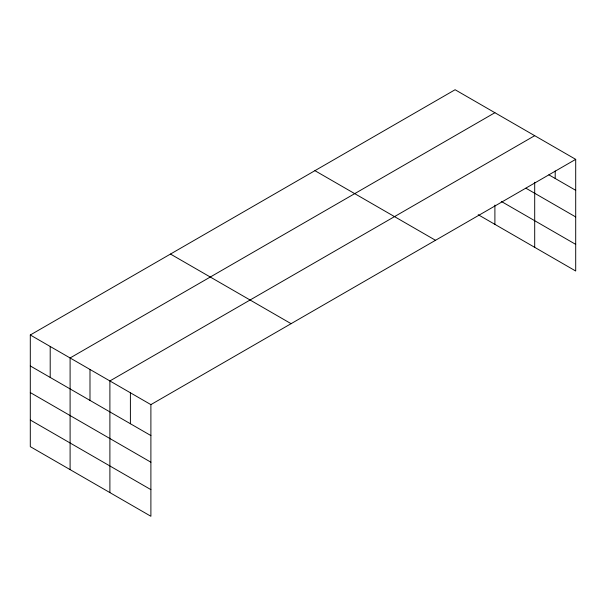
<?xml version="1.0" encoding="UTF-8"?>
<svg xmlns="http://www.w3.org/2000/svg" width="606" height="606" viewBox="0 0 606 606"><rect width="100%" height="100%" fill="white"/><g stroke="black" fill="none" stroke-linecap="round" stroke-linejoin="round"><path stroke-width="0.91" d="M534.697 182.254L534.697 247.339M30.3 334.989L150.894 404.619L150.894 516.267L30.3 446.645L30.3 334.989L455.106 89.733L575.7 159.355L575.7 271.011L478.187 214.706M494.897 112.708L70.099 357.964L70.099 469.62M534.697 135.683L109.891 380.947L109.891 492.595M150.894 404.619L575.7 159.355M548.892 174.839L575.7 190.314M525.94 188.216L575.7 216.94M501.268 201.404L575.7 244.377M314.915 170.665L435.517 240.294M170.483 254.058L291.085 323.68M30.3 365.948L150.894 435.57M30.3 392.574L150.894 462.204M30.3 420.011L150.894 489.64M555.202 170.975L555.202 178.475M494.897 205.078L494.897 224.356M130.396 392.779L130.396 423.738M89.991 369.455L89.991 400.414M50.2 346.48L50.2 377.44"/></g></svg>
